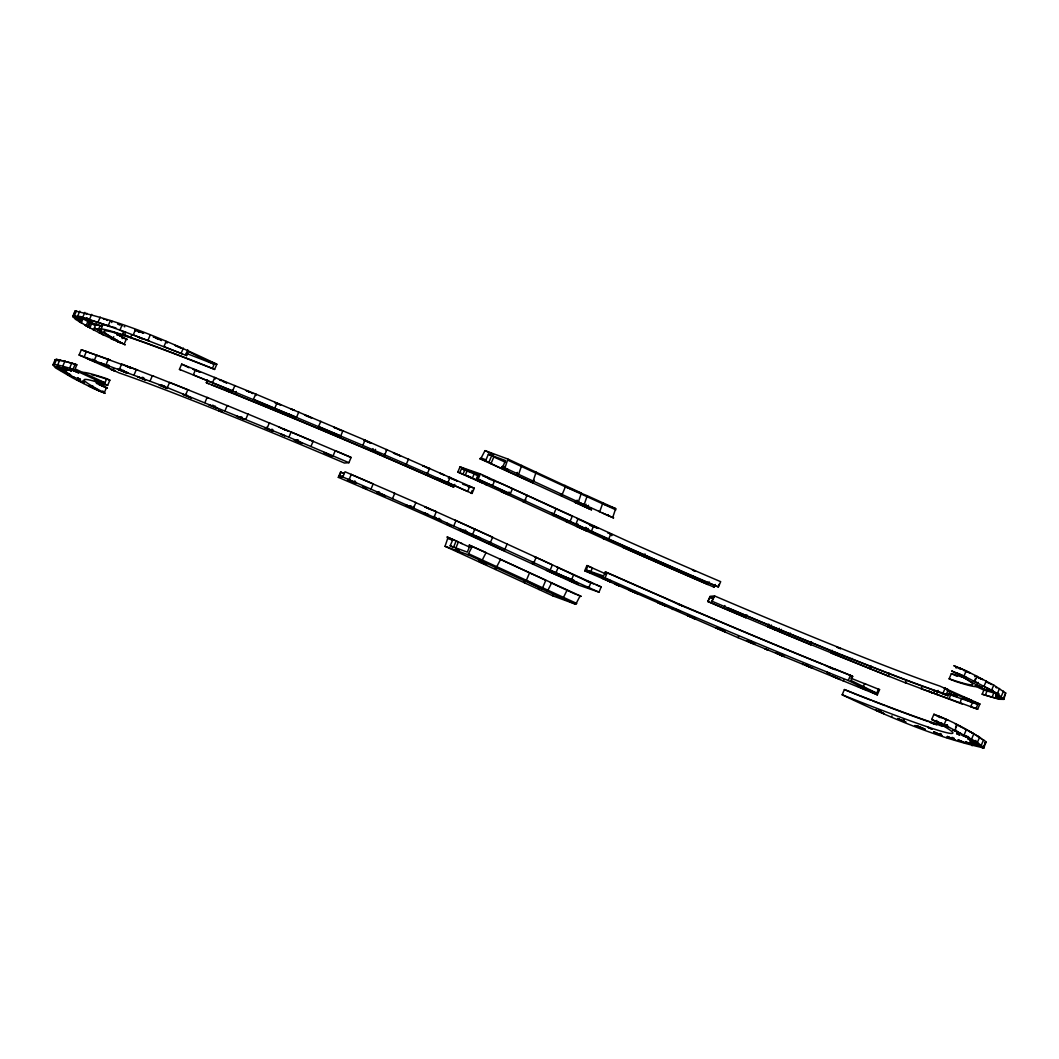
<?xml version="1.0" encoding="UTF-8"?>
<svg xmlns="http://www.w3.org/2000/svg" width="1059" height="1059" viewBox="0 0 1059 1059"><rect width="100%" height="100%" fill="white"/><g stroke="black" fill="none" stroke-linecap="round" stroke-linejoin="round"><path stroke-width="1.5" d="M564.976 485.591L507.91 459.05L484.996 450.631L481.13 458.044L479.793 458.666L591.452 509.803L591.081 508.399M104.96 382.776L75.096 368.903L76.844 364.812L75.229 364.071L56.643 359.305L55.174 359.636L52.95 364.865L55.492 367.857L72.753 377.984L93.457 388.547L105.185 393.379L104.259 392.81A273.196 10.008 23.1 0 1 105 384.51L107.647 385.397L109.871 380.168L106.694 378.685L104.96 382.776L101.743 381.69A277.643 10.18 23.1 0 0 97.441 380.313M947.699 690.627L949.791 691.699L948.043 695.789L944.919 694.174L946.203 694.611L947.951 690.521L977.801 704.394L976.054 708.484L970.706 706.75L972.93 701.521M79.359 321.883L81.358 322.717L83.092 318.64L82.099 318.216L89.3 322.373L87.553 326.463L75.374 319.249L72.833 316.257L75.057 311.028C123.943 321.817 171.545 342.587 216.83 364.217L214.606 369.445L204.917 365.607A273.196 10.008 23.1 0 0 117.47 340.601L98.566 329.984M73.19 317.369L75.057 311.028M72.833 316.257L74.289 315.913L76.526 310.684M52.95 364.865L54.406 364.534L56.643 359.305M74.289 315.913L77.572 316.363L79.796 311.134M54.406 364.534L57.689 364.971L59.913 359.742M79.835 316.151L78.67 318.878C62.19 311.094 111.526 326.371 109.951 326.622M79.451 319.408L81.239 316.787M79.041 319.236L81.04 320.017L81.742 317.025M80.908 319.924L82.073 317.197M80.961 320.017L82.205 317.29M77.572 316.363L82.628 317.594L84.866 312.365M57.689 364.971L62.759 366.202L64.983 360.973M86.348 314.364L86.838 313.226M87.844 321.592L86.11 325.669L85.13 325.272L93.563 329.746L95.31 325.656L90.73 323.167L91.683 323.551L89.949 327.641L88.029 326.847M82.628 317.594L89.459 319.58L91.683 314.351M88.824 321.989L89.313 320.851M62.759 366.202L69.576 368.188L71.813 362.972M89.949 327.641L88.519 326.86L90.253 322.77L89.3 322.373M69.576 368.188L73.005 369.3L75.229 364.071M79.094 355.003L167.335 387.634L288.895 437.221L291.119 431.993L351.125 457.462L348.888 462.69L344.413 463.035L329.217 456.575A273.196 10.008 23.1 0 0 119.164 372.914L79.094 355.003L81.331 349.774L125.531 365.805M89.459 319.58L97.997 322.333L100.221 317.104M84.217 356.645L86.441 351.416M97.322 329.19L98.381 329.64L100.128 325.55L102.207 326.41L99.506 332.844M92.636 329.375L103.65 334.896L100.433 333.214L101.598 330.501M97.997 322.333L108.177 325.815L110.414 320.586M83.78 383.504L84.27 382.365M94.397 360.139L96.634 354.911M111.698 322.532L112.188 321.393M110.798 338.668L112.585 339.383L113.75 336.669M122.182 324.795L119.945 330.024L149.385 341.13M106.165 364.336L108.402 359.107M98.381 329.64L100.459 330.487L99.996 330.011A277.643 10.18 23.1 0 1 121.136 334.22L125.637 335.743L122.513 334.128L123.665 331.401M122.156 338.602L122.645 337.464M122.513 334.128L124.485 334.816L125.65 332.089M102.405 392.055L102.882 390.903M125.081 344.744L124.141 344.201L126.365 338.973A273.196 10.008 23.1 0 1 114.332 332.314M104.259 392.81L106.496 387.581L99.824 383.993A273.196 10.008 23.1 0 1 94.463 380.936M124.485 334.816L130.614 337.424L131.779 334.71M135.459 329.68L133.222 334.909L182.347 353.918M119.442 369.22L121.679 363.992L153.714 376.329M147.916 340.442L150.14 335.213M134.136 374.754L136.359 369.525M166.144 341.369L163.92 346.597L186.622 355.612L188.37 351.522L214.156 364.27L212.422 368.36L214.606 369.445M150.14 380.909L152.364 375.68L188.952 390.189M167.004 343.156L167.494 342.004M181.129 353.322L183.353 348.093M167.335 387.634L169.572 382.405L208.067 397.866M180.52 369.909L179.434 369.366L181.658 364.137L255.696 394.054L365.064 440.134L474.3 488.212L472.076 493.441L471.096 493.11L472.261 490.383M187.761 349.841L185.524 355.069L186.622 355.612M195.544 369.644L193.32 374.873L289.822 414.704M185.643 394.888L187.867 389.659M208.504 383.742L206.32 382.656L207.485 379.929M212.581 382.603L214.805 377.375M204.903 402.619L207.127 397.39L228.003 405.954M215.255 378.99L215.745 377.851M378.341 453.729L355.612 444.33A277.643 10.18 23.1 0 0 245.225 398.277L231.564 392.558L232.715 389.831M232.676 390.758L234.899 385.529M224.998 410.773L227.222 405.544L248.64 414.413M235.085 394.173L236.25 391.459M255.696 394.054L253.472 399.269L362.827 445.362L365.064 440.134M245.781 419.298L248.018 414.069L269.82 423.19M255.828 395.536L256.318 394.398M274.81 408.112L277.048 402.883M277.021 404.313L277.511 403.161M267.133 428.127L269.357 422.898L313.265 441.418M296.573 417.206L298.797 411.977M320.824 421.257L318.6 426.486L340.733 435.884L342.957 430.656M288.895 437.221L310.909 446.501L313.146 441.272M348.888 462.69L333.042 455.899L335.279 450.671L351.125 457.462M574.11 581.1L576.255 582.344L556.743 575.037L432.218 518.155A273.196 10.008 23.1 0 0 341.726 478.787L338.311 477.331L340.548 472.102L344.056 473.426M341.263 477.053L339.158 476.166L340.892 472.076M338.311 477.331L342.798 476.987L345.022 471.758L373.192 483.91L370.968 489.139L490.436 542.407L492.673 537.178L435.501 511.391M364.362 441.272L364.852 440.134M370.968 489.139L349.046 479.674L351.284 474.445M371.894 451.319L373.059 448.592M374.396 452.1L375.561 449.373M454.827 484.347L453.662 487.061L447.573 484.347A277.643 10.18 23.1 0 0 393.22 460.519L383.662 456.389L384.827 453.662M386.111 450.671L386.601 449.519M386.972 449.598L384.748 454.827L362.628 445.362M408.562 458.997L406.325 464.226L384.377 454.748M392.545 498.551L394.782 493.322L351.072 474.445M412.944 507.605L413.434 506.467M429.663 468.277L427.426 473.505L405.782 464.094M413.645 507.817L415.883 502.588L394.239 493.176M449.281 477.079L448.288 478.006M469.839 486.2L467.615 491.429L447.904 482.586L450.128 477.357M434.124 516.911L436.348 511.682L415.181 502.376M486.319 484.77L457.806 472.089L460.03 466.86L480.402 473.916L572.27 516.263L570.046 521.491L624.558 546.073A273.196 10.008 23.1 0 0 715.05 585.442L718.452 586.898L720.689 581.669L717.274 580.213A273.196 10.008 23.1 0 1 626.782 540.845L502.257 483.963L488.451 478.761M457.806 472.089L459.765 472.764L461.512 468.687L478.933 474.723L477.199 478.814L570.046 521.491M459.765 472.764L462.982 474.207L464.716 470.117L472.513 473.201L477.741 475.743L476.007 479.82L482.666 483.129M462.982 474.207L465.325 475.054L467.072 470.964M446.779 524.457L447.269 523.305M468.356 486.981L468.833 485.843M476.007 479.82L472.407 478.046L474.154 473.955M459.262 550.217L455.608 548.562L458.428 541.943L447.229 537.019L447.692 538.435L445.045 546.298L552.838 595.86L575.739 604.279L579.617 596.866L580.941 596.243L499.239 558.834M453.834 525.741L456.058 520.512M479.793 458.666L484.744 460.48L485.988 459.844L488.384 454.245L505.487 460.533L503.104 466.119L501.847 466.767L508.36 469.666M477.199 478.814L478.178 479.145L480.402 473.916M456.283 540.712L453.464 547.331L450.168 545.822L452.564 540.222L452.18 538.832M534.133 480.19L533.008 482.838L490.992 463.604L488.848 462.359L491.667 455.741L488.384 454.245M490.992 463.604L493.812 456.985L491.667 455.741M512.543 488.57L510.319 493.798L492.528 485.644L494.752 480.415M472.645 534.252L474.882 529.023M445.045 546.298L467.959 554.717L481.752 561.032L486.081 552.613L469.283 545.12L469.666 546.51L467.284 552.11L450.168 545.822M501.847 466.767L504.005 467.562L505.262 466.913L507.91 459.05M467.959 554.717L471.824 547.304L471.44 545.914M508.995 491.985L507.883 494.593L485.26 484.4M516.21 475.067L517.335 472.42M524.827 500.523L527.051 495.294M533.154 480.998L536.172 472.076M525.793 499.742L524.668 502.363L500.814 491.469M469.283 545.12L500.589 559.351L496.221 567.743M504.944 549.131L507.182 543.902M553.182 515.614L556.041 508.757M561.508 496.089L565.387 486.822L564.924 485.446M481.752 561.032L524.933 581.087L526.31 580.451L529.566 572.813L500.589 559.351M455.052 520.154L536.158 557.365L533.921 562.594L489.152 541.93M533.299 564.222L534.411 561.601M575.937 502.773L577.076 500.126M508.082 460.294L565.387 486.822L587.255 495.744L584.158 504.627L578.373 501.966L581.431 493.07L565.016 485.485M534.332 556.637L573.74 574.6L571.503 579.829L550.164 570.113L552.401 564.884L536.158 557.365M575.831 524.152L578.055 518.923M551.593 582.979L547.304 591.412L525.065 581.06M555.949 572.76L558.186 567.531M577.737 523.808L576.612 526.429L587.083 531.208L588.248 528.481M584.952 506.904L586.077 504.256M587.361 507.923L588.486 505.275M559.152 576.056L559.642 574.918L573.885 580.147M584.634 530.016L585.799 527.289M585.442 530.453L586.607 527.739M591.385 531.221L593.622 525.992M567.147 590.048L562.925 598.52L547.304 591.412M869.796 690.428L876.733 693.182L878.48 689.091L879.566 689.634L877.342 694.863L738.176 637.743L584.7 570.788L586.924 565.559L592.391 567.928L590.167 573.157M596.667 574.706L586.157 569.98L587.904 565.89M587.255 495.744L615.689 508.611L613.055 516.474L613.505 517.904L602.319 512.966M608.687 539.005L610.924 533.776M588.804 587.613L591.041 582.384M611.731 535.695L612.221 534.543M876.733 693.182L850.933 680.434L852.68 676.344L844.87 673.034A273.196 10.008 23.1 0 1 613.002 575.156L605.338 571.939L603.59 576.017L586.157 569.98M546.457 570.43L578.598 585.084L598.97 592.14L601.194 586.911L573.74 574.6M584.7 570.788L605.06 577.843L607.297 572.615M609.719 581.921L610.712 580.994M709.093 581.828L707.928 584.555L664.761 565.824L643.819 556.624L644.984 553.897M672.399 609.481L672.889 608.329M694.148 618.866L694.638 617.728M745.854 617.728L707.875 601.538L710.112 596.31L714.587 595.965L729.783 602.425A273.196 10.008 23.1 0 0 939.836 686.086L979.906 703.997L977.669 709.226L931.126 692.242M715.09 584.621L713.978 587.242L715.315 584.502M707.875 601.538L709.795 597.435L713.753 597.13L712.005 601.221L727.758 607.919A277.643 10.18 23.1 0 0 819.229 645.924L837.563 653.721M692.215 576.189L718.108 586.924L719.26 584.197M714.587 595.965L712.005 601.221M810.982 644.931L723.76 608.25L724.925 605.523M716.083 628.265L716.572 627.127M745.735 617.582L746.886 614.869M738.044 637.611L738.533 636.459M768.741 624.069L767.59 626.796L774.103 629.271M770.224 627.762L771.389 625.048M889.428 676.595L780.245 632.077L778.087 631.018L779.252 628.291M780.245 632.077L781.41 629.364M789.18 635.81L790.345 633.097M781.489 655.839L781.979 654.687M810.36 644.587L811.525 641.86M802.682 664.602L803.172 663.463M832.162 650.319L830.997 653.046L906.636 683.32M850.933 661.134L852.098 658.407M843.255 681.149L843.745 680.01M933.932 714.243C952.24 721.113 969.792 730.551 985.81 741.631L983.943 747.972C935.057 737.183 887.455 716.413 842.17 694.783L844.394 689.555L854.084 693.393A273.196 10.008 23.1 0 0 946.415 726.818M877.342 694.863L848.259 680.487L850.496 675.258M870.048 668.811L871.213 666.085M863.442 686.325L864.594 683.598L879.566 689.634M888.21 675.999L889.375 673.272M906.451 679.957L905.286 682.671L962.366 704.089M891.506 716.996L891.996 715.844M922.323 686.06L921.158 688.787L930.067 691.792M933.469 693.195L934.634 690.468M936.328 694.492L938.075 690.402M842.17 694.783L851.86 698.622A273.196 10.008 23.1 0 0 932.635 720.027L931.682 719.485L933.919 714.256L940.193 717.671M727.559 607.654A273.196 10.008 23.1 0 0 937.599 691.315L943.026 693.129L945.263 687.9M979.323 686.417L976.186 685.12L976.65 685.61A277.643 10.18 23.1 0 1 955.509 681.387L949.129 678.832L951.353 673.603L954 674.49A273.196 10.008 23.1 0 0 965.04 677.879M956.118 668.097L956.595 666.945M936.355 721.536L936.844 720.398M948.917 699.125L951.141 693.897M966.218 670.784L993.752 685.12L991.515 690.349L963.994 676.013L966.218 670.784L953.815 665.621L954.741 666.19A273.196 10.008 23.1 0 1 960.182 669.103M983.943 747.972L977.404 742.346L944.112 724.621L946.349 719.392M960.592 703.295C959.03 690.746 982.911 708.855 962.922 698.159M946.812 737.607L947.302 736.468M974.73 676.635L975.22 675.496M974.359 681.281L975.524 678.554M977.047 676.224L974.823 681.453L972.996 680.725L978.066 683.148M955.549 727.387L956.714 724.66M954.94 730.075L957.164 724.846L955.35 724.104L960.42 726.54M978.079 685.636L976.967 685.08L978.119 682.353M984.01 686.245L986.247 681.016M964.14 734.853L966.364 729.625M993.752 685.12L1005.693 693.023L1003.826 699.364L999.087 699.258L982.156 694.188L983.904 690.097L997.552 693.989M982.156 694.188L985.267 695.181L987.504 689.952M971.646 738.957L973.87 733.728L971.447 732.537M985.267 695.181L992.045 697.166L994.269 691.937M972.162 745.774L972.652 744.636M975.418 741.512L975.908 740.36M997.71 696.57L995.738 695.697L996.85 692.877M995.738 695.697L997.141 692.97M996.069 695.869L997.234 693.142M999.524 688.496L997.287 693.724L1003.826 699.364M995.976 695.697L997.604 693.142M977.404 742.346L979.641 737.117L977.642 736.283L981.6 738.904M998.227 693.38L997.062 696.107L998.094 696.57M998.955 693.685L997.803 696.398L998.624 696.796M992.045 697.166L997.075 698.384L998.24 695.657M1001.271 696.372L1003.508 691.143M981.402 744.98L983.626 739.751M1003.455 698.252L1005.693 693.023M982.474 748.316L983.599 745.695M983.586 746.86L985.81 741.631M57.226 360.51L61.925 360.616M984.711 743.087L986.167 742.743M339.158 476.166L343.103 475.862M70.635 369.472L78.816 372.94L69.907 369.194M66.36 371.497L58.298 368.029L66.36 371.497L65.632 371.259M444.264 475.041L442.212 474.061M125.068 344.757L101.836 334.154M931.708 719.471L944.112 724.621M997.075 698.384L1001.774 698.49L997.975 696.743M63.183 360.92L65.698 361.529M467.019 475.862L471.07 477.596L469.918 477M611.678 534.504L609.64 533.498M590.128 582.45L591.981 583.138M66.955 361.834L76.844 364.812M969.514 738.48L961.863 735.105L970.415 738.851M161.352 340.482L160.346 340.138M193.122 369.181L198.046 371.153M341.475 430.656L339.807 429.702M488.967 478.311L482.401 475.306M363.647 440.028L368.558 442M371.219 443.377L369.565 442.437M95.972 360.841L94.966 360.497M429.411 468.713L425.546 466.82M437.83 478.218L436.043 477.662L441.219 480.084M424.884 506.864L426.287 507.301M865.984 688.549L865.653 688.218M966.02 741.949L973.711 745.298L965.636 741.882M974.783 702.355L979.906 703.997M977.801 704.394L947.858 694.016M106.694 378.685L103.491 377.613A277.643 10.18 23.1 0 0 82.35 373.39M109.871 380.168L107.237 379.281A273.196 10.008 23.1 0 0 96.184 375.892M949.129 678.832L951.763 679.719A273.196 10.008 23.1 0 0 959.176 675.007L976.967 685.08M946.653 690.097L947.951 690.521M937.864 724.78L933.363 723.257L936.487 724.872M462.664 484.188L474.3 488.212M453.662 487.061L445.998 483.844A273.196 10.008 23.1 0 0 214.13 385.966L206.32 382.656M601.194 586.911L596.018 584.793M948.043 695.789L931.788 689.634A277.643 10.18 23.1 0 1 852.521 659.333L836.981 653.39M130.614 337.424L138.755 340.283A277.643 10.18 23.1 0 1 202.468 364.415L212.422 368.36M928.386 721.576L920.245 718.717A277.643 10.18 23.1 0 1 886.529 706.221M108.177 325.815L121.639 330.792M465.325 475.054L468.872 476.55M110.083 359.875L81.331 349.774M593.675 583.946L589.254 582.159M143.614 333.254L141.151 332.222M154.402 337.358L153.29 337.014L153.899 337.358M104.55 319.328L103.438 318.971L104.047 319.328M176.231 345.79L175.119 345.433L175.728 345.79M481.13 458.044L485.988 459.844M503.104 466.119L505.262 466.913M603.471 504.124L615.689 508.611M122.42 337.503L121.401 336.921M574.653 502.297L591.452 509.803M226.547 382.908L225.09 382.352M275.856 402.817L274.744 402.473L275.353 402.817M294.323 410.402L290.484 408.721L294.481 410.402M304.542 414.837L309.082 416.69M334.273 427.412L336.696 428.365M393.418 452.881L397.959 454.721M589.81 525.357L596.932 527.978M429.266 468.66L424.725 466.82M444.078 474.988L442.331 474.286M456.177 480.654L457.289 480.998L454.139 479.489M969.872 672.981L968.429 672.439M446.541 482.083L440.637 479.74M126.537 366.07L130.389 367.738L128.933 367.208M840.422 648.624L838.675 647.936M964.511 697.351L963.399 697.007L964.008 697.351M434.997 511.166L429.676 509.167M683.598 606.555L703.388 614.67A277.643 10.18 23.1 0 0 813.775 660.723L822.472 664.231M833.923 669.235L835.035 669.579L834.426 669.235M447.692 538.435L452.564 540.222M469.666 546.51L471.824 547.304M577.234 594.88L580.941 596.243M137.842 370.213L129.132 366.943L131.157 367.936M105.543 387.528L107.422 388.15L106.496 387.581M77.453 378.5L78.181 378.778M608.647 533.101L607.813 532.796L609.11 533.286M486.611 564.685L479.317 561.839L479.105 560.582M141.046 332.023L140.132 331.692L140.715 332.023M135.009 330.09L136.81 330.805M118.317 324.041L120.117 324.769M86.163 318.137L88.096 318.799L86.812 318.137M488.345 478.086L486.544 477.371M116.98 334.856L117.814 335.187M119.852 336.272L119.521 336.272M124.538 338.576L127.318 339.515L126.365 338.973M97.428 329.336C94.251 328.25 103.65 331.864 99.096 330.209M961.254 668.891L962.221 669.222L959.11 667.819M963.306 669.976L965.106 670.704M219.968 379.903L221.768 380.618M200.085 372.305L198.285 371.59M311.121 417.842L309.321 417.127M340.839 430.417L339.039 429.702M370.597 443.152L368.797 442.437M399.164 455.555L399.984 455.886M422.687 465.656L424.487 466.37M226.997 390.625C223.886 389.527 232.583 393.207 229.035 391.499M451.055 478.205L449.122 477.53L450.406 478.205M979.218 686.285C982.5 687.397 972.996 683.757 977.55 685.411M693.235 576.612C697.418 578.121 683.982 572.548 693.341 576.745M996.44 695.869L997.604 696.372M441.113 479.939C444.409 481.117 435.593 477.371 439.075 479.065M285.917 430.139C289.2 431.317 280.383 427.584 283.865 429.279M947.196 689.316L948.162 689.647L947.09 689.118M955.867 695.088L956.687 695.406M107.925 364.905L108.746 365.223M271.554 429.372L272.375 429.689M837.457 653.575C840.515 654.594 830.375 650.425 836.504 653.284M929.59 691.593C926.4 690.468 935.203 694.174 931.629 692.467M681.678 605.695L682.645 606.026L681.572 605.496M429.57 509.022L430.536 509.366L427.412 507.963M608.435 579.657L609.256 579.975M354.249 481.236L355.069 481.554M832.003 668.375C835.26 669.487 825.623 665.515 830.468 667.726M99.97 384.88L99.003 384.549L99.652 384.88M947.633 725.455L946.349 724.938M933.826 723.787L932.397 723.218M976.385 743.961L978.595 744.808L974.346 742.769M940.339 733.49L941.16 733.808M208.53 360.92L216.83 364.217M214.156 364.27L204.215 360.338A277.643 10.18 23.1 0 0 186.344 353.362M852.68 676.344L834.598 669.129M848.259 680.487L842.633 678.263A273.196 10.008 23.1 0 1 610.778 580.385L605.06 577.843M179.434 369.366L233.457 391.168M954.305 672.266L965.848 676.953M122.341 343.354L112.585 339.383M82.483 380.909L83.383 381.266M211.932 384.88L227.473 390.824M850.867 678.184L865.68 684.127M948.202 720.332L938.261 716.096L941.703 717.499M611.003 534.252L609.481 533.617M124.049 338.377L122.447 337.728M608.303 539.283C612.526 540.845 602.147 536.503 607.244 538.846M104.179 386.985L103.12 386.561M967.635 736.415L968.588 736.799M177.065 346.108L181.142 347.842M155.223 337.689L159.313 339.423M143.19 333.095L142.184 332.672M78.551 319.05L79.584 319.514M695.459 571.383L694.452 570.96M276.677 403.135L280.767 404.869M251.486 393.101L252.452 393.498M98.58 332.46L100.433 333.214M441.682 473.836L440.279 473.307L441.312 473.836M455.357 480.336L453.318 479.489M290.881 415.154C295.474 416.942 285.824 412.732 289.319 414.479M377.811 453.504C373.205 451.703 382.987 455.966 379.36 454.179M965.345 697.682L971.58 700.476L965.556 698.08M773.573 629.059C768.98 627.272 778.722 631.495 775.135 629.721M130.495 367.936L127.398 366.639M214.699 406.06L215.665 406.457M94.145 360.179L92.12 359.345M681.784 605.841L682.764 606.238M831.527 668.176L833.089 668.904M635.003 591.478L635.969 591.875M663.649 604.027L664.628 604.424M693.036 616.762L694.016 617.159M941.372 717.499L939.333 716.639M722.794 629.496L723.76 629.893M863.562 687.609L864.528 688.006M76.394 370.729L77.36 371.127M438.85 518.341L439.829 518.738M464.927 530.056L465.894 530.453M931.748 722.768L930.292 722.225L931.377 722.768M63.368 369.962L64.334 370.359M102.127 385.953L101.108 385.529M973.036 741.34L975.948 742.399L967.886 738.93L973.036 741.34L972.188 740.863M976.65 744.133L970.415 741.34L974.386 742.849M575.289 581.828L576.268 582.225M954.119 738.216L952.094 737.368M903.287 719.776L904.267 720.173M96.356 383.345L104.695 386.734L96.687 382.59M986.697 687.979L988.629 688.76M990.059 689.555L983.083 685.875M86.586 326.066L88.519 326.86M969.051 731.359L970.971 732.153M972.414 732.934L959.494 726.156M98.858 383.596L99.824 383.993M977.007 676.953L982.778 679.587L979.972 678.541M989.093 689.157L991.515 690.349M999.392 697.074L1001.589 697.987L995.288 692.904L997.287 693.724L990.549 689.939M77.254 318.534L75.057 317.634L81.358 322.717M607.773 539.071L622.983 545.57A277.643 10.18 23.1 0 0 677.336 569.398L691.686 575.964M448.99 525.158C443.483 523.053 454.893 527.607 449.36 525.502M960.765 668.692L958.779 667.819M966.39 671.591L967.449 672.041M986.71 682.3L987.756 682.737M179.328 347.405L180.387 347.842M157.5 338.986L158.546 339.423M138.107 331.705L139.166 332.142M992.905 690.389L991.859 689.952L992.574 690.283M106.35 320.043L107.396 320.48M978.198 685.861L982.249 687.49L978.026 685.517M694.32 570.735L692.401 569.98L695.789 571.383M100.128 325.55L96.144 324.041L99.308 325.55M100.367 326.013L101.426 326.463M78.022 318.825L78.856 319.209M643.819 556.624L602.942 538.488M630.449 550.389C624.585 548.046 635.943 552.97 630.979 550.627M250.189 392.201L246.218 390.692L247.502 391.367M278.954 404.432L280 404.869M223.065 381.518L224.124 381.955M98.447 329.759L94.516 328.131L98.633 330.104M452.034 478.602L453.08 479.039M946.058 688.668L944.072 687.913L946.587 688.893M296.864 417.418L289.345 414.585M953.841 694.254L954.887 694.691M226.891 390.493L231.564 392.558M838.556 647.711L836.623 646.956L837.643 647.486M929.484 691.461L930.596 692.017M284.897 429.729L288.948 431.344L288.3 430.907M286.023 430.285L283.891 429.385M297.539 439.895L298.598 440.332M241.002 416.756L242.061 417.206M163.801 385.807L164.86 386.244M141.972 377.375L143.031 377.825M122.592 370.107L123.638 370.544M830.997 667.951L832.109 668.507M113.948 369.406L112.903 368.956M606.41 578.823L607.456 579.26M861.205 686.258L862.264 686.709M828.641 672.955C822.75 670.665 834.73 675.496 828.76 673.18M780.774 653.88L781.833 654.316M766.412 649.299C760.521 647.009 772.501 651.828 766.544 649.524M429.08 508.823L427.545 508.267M958.196 734.244C952.398 731.994 964.259 736.773 958.329 734.469M410.257 505.673L411.316 506.123M63.752 367.883L64.798 368.32M880.4 710.907L881.459 711.357M60.932 367.95L64.056 369.287M63.262 369.022C76.513 374.356 51.414 363.475 61.197 368.122M78.565 378.367C72.767 376.104 84.627 380.909 78.684 378.592M92.04 385.82L93.086 386.257M480.151 537.8L460.639 530.493L504.772 550.971M978.317 677.839L979.376 678.303M310.909 446.501L333.042 455.899M340.548 472.102L343.95 473.558M929.603 722.092L933.283 723.668M470.937 471.427L472.142 471.771M468.674 476.378L469.746 476.841M607.972 539.243L551.991 513.258M714.15 587.229L622.652 547.318M709.795 597.435L712.654 598.666M708.061 601.525L723.76 608.25M965.517 735.515L966.576 735.979M342.798 476.987L349.046 479.674M966.152 671.141L970.19 672.981M484.426 476.471L485.499 476.921M137.869 331.242L139.92 332.142M121.176 325.206L122.235 325.669M86.189 318.11L87.262 318.56M337.742 428.802L338.814 429.266M336.934 428.802L337.993 429.266M366.679 441.537L367.738 442M397.138 454.721L393.538 453.106M308.262 416.69L304.661 415.075M222.827 381.055L226.666 382.802M196.167 370.69L197.226 371.153M838.146 647.711L840.581 648.624M439.101 479.171L440.16 479.634M378.275 453.609L379.334 454.073M930.543 691.898L931.602 692.361M227.937 390.93L229.009 391.393M774.036 629.165L775.109 629.615M681.069 605.271L678.62 604.292L680.13 605.046M680.725 605.391L678.66 604.49M212.581 405.16L213.64 405.623M861.444 686.709L862.503 687.159M750.407 641.172L751.466 641.622M661.531 603.14L662.603 603.59M932.277 722.979L934.078 723.787M974.055 741.697L974.889 742.068M75.096 369.829L76.155 370.293M74.276 369.829L75.335 370.293M100.989 385.304L102.445 385.953M955.655 730.088L956.687 730.538M79.346 379.585L80.391 380.035M469.402 476.775L472.407 478.046M589.598 582.225L587.904 581.431L591.862 583.072M988.815 683.187L989.821 683.637M69.656 374.224L70.675 374.661M999.153 697.021L1000.729 697.775L997.221 696.398M177.263 346.505L178.269 346.942M155.435 338.086L156.441 338.523M451.266 478.602L452.259 479.039M276.889 403.532L277.895 403.969M251.248 392.651L253.114 393.498M248.375 391.764L249.368 392.201M77.492 318.6L75.983 317.846L80.577 319.752M378.87 453.954L383.662 456.389M774.632 629.509L778.087 631.018M828.985 667.17L829.991 667.607M284.368 429.491L282.025 428.538M863.323 687.159L865.19 688.006M296.785 439.895L297.778 440.332M126.392 366.202L127.874 366.758M185.735 394.358L186.741 394.795M161.749 384.907L162.742 385.344M142.793 377.375L143.786 377.825M121.52 369.644L120.197 369.048M92.94 359.345L93.88 359.756M428.021 508.373L427.095 507.963M878.348 710.02L879.341 710.457M76.672 370.518L78.022 371.127M64.559 367.883L65.565 368.32M91.273 385.82L92.279 386.257M426.724 473.294L447.904 482.586M460.03 466.86L468.74 470.739M461.512 468.687L464.716 470.117M605.338 571.939L611.427 574.653A277.643 10.18 23.1 0 0 665.78 598.481L677.786 604.093M598.97 592.14L548.88 569.636M447.044 482.308L472.076 493.441M605.933 573.991L586.924 565.559M484.996 450.631L493.812 454.602M615.875 509.856L565.387 486.822M493.812 456.985L506.03 462.518M598.653 511.325L613.505 517.904M447.229 537.019L462.081 543.598M576.798 603.484L469.005 553.923M562.925 598.52L575.739 604.279M478.178 479.145L492.528 485.644M468.197 476.431L467.138 475.928M603.948 538.846L566.327 521.822M587.321 581.298L588.222 581.709M576.877 518.486L598.361 528.507M556.994 567.108L586.593 580.954M550.415 582.543L576.003 594.43M461.022 543.227L469.508 547.079M963.478 670.307L964.339 670.704M995.91 687.49L996.771 687.887M981.468 686.735L982.342 687.132M482.573 475.637L483.433 476.021M135.181 330.408L136.055 330.805M119.363 324.769L117.814 324.054M422.859 465.986L423.732 466.384M398.952 455.158L400.487 455.886M365.686 441.1L363.7 440.147M335.928 428.365L333.956 427.412M310.088 417.127L311.624 417.842M221.013 380.618L219.465 379.903M199.039 371.59L200.575 372.305M116.768 334.459L118.317 335.173M195.16 370.253L193.188 369.3M78.935 319.05L80.007 319.58M946.587 724.74L947.461 725.124M806.376 664.364L807.236 664.761M266.603 427.24L267.464 427.637M127.371 366.533L126.603 366.176M426.552 507.817L425.003 507.102M576.056 581.828L576.917 582.225M378.685 491.826L379.546 492.223M349.298 479.105L350.158 479.502M62.706 369.962L63.58 370.359M504.005 467.562L518.645 474.273L521.703 465.364M577.089 501.489L599.712 511.696L602.875 502.853M484.744 460.48L488.848 462.359M823.915 664.827L828.125 666.773M560.317 493.732L578.373 501.966M532.095 561.866L550.164 570.113M529.566 572.813L545.809 580.319L542.552 587.957L541.48 588.738L526.31 580.451M951.353 673.603L957.124 676.291M974.942 685.941L983.904 690.097M517.361 473.783L562.13 494.46M943.026 693.129L946.203 694.611M976.054 708.484L977.669 709.226M522.842 501.635L567.611 522.299M73.005 369.3L107.647 385.397M990.708 684.035L991.859 684.604M160.346 339.899L161.458 340.482M124.102 326.503L124.777 326.821M941.173 722.675L941.848 723.006M609.084 579.657L609.759 579.975M272.203 429.372L272.878 429.689M570.642 579.776L571.317 580.094M434.203 516.276L434.878 516.607M354.897 481.236L355.572 481.554M963.994 676.013L951.604 670.916L960.142 675.404M844.394 689.555L856.532 694.585A277.643 10.18 23.1 0 0 871.253 700.343M181.658 364.137L188.926 367.725M278.755 426.923L281.35 428.22M116.503 340.204L124.141 344.201M90.253 322.77L91.683 323.551M972.89 733.331L978.648 736.693M80.458 316.893L83.092 318.64M102.207 326.41L101.743 325.934A277.643 10.18 23.1 0 1 110.374 326.357M495.347 568.087L495.824 569.477M55.174 359.636L55.545 360.748M608.184 514.687L608.554 516.077M588.923 507.605L589.294 509.008M524.337 581.563L524.576 582.834M538.832 588.288L539.044 589.545M552.666 594.615L552.838 595.86M457.766 550.865L457.859 552.07M111.645 326.702A277.643 10.18 23.1 0 1 115.974 327.959M92.014 374.833A273.196 10.008 23.1 0 1 94.939 375.561M942.166 726.156A277.643 10.18 23.1 0 1 939.346 725.256M885.059 705.651A277.643 10.18 23.1 0 1 872.841 700.952M88.638 321.552L96.726 325.02L88.638 321.552M67.021 374.251L75.11 377.719L67.021 374.251M82.668 317.74L90.73 321.208L82.668 317.74M124.671 335.028L128.708 336.775L124.671 335.028M137.908 336.921L141.932 338.655L137.908 336.921M116.715 341.17L120.739 342.904L116.715 341.17M87.526 358.524L95.601 361.993L87.526 358.524M101.307 363.25L109.368 366.718L101.307 363.25M56.101 366.454L60.125 368.188L56.101 366.454M63.288 367.539L71.35 371.007L63.288 367.539M110.891 369.353L114.928 371.087L110.891 369.353M117.999 369.287L126.061 372.755L117.999 369.287M61.051 370.438L69.113 373.906L61.051 370.438M124.115 371.232L128.152 372.967L124.115 371.232M137.392 376.567L145.454 380.035L137.392 376.567M159.221 384.986L167.282 388.454L159.221 384.986M88.744 385.9L96.806 389.368L88.744 385.9M96.832 389.778L100.857 391.512L96.832 389.778M183.207 394.438L191.282 397.906L183.207 394.438M209.06 404.803L217.121 408.271L209.06 404.803M218.392 410.31L222.43 412.044L218.392 410.31M236.422 415.935L244.483 419.417L236.422 415.935M264.935 427.717L273.01 431.185L264.935 427.717M280.622 433.965L284.659 435.699L280.622 433.965M294.256 439.975L302.318 443.443L294.256 439.975M323.975 452.55L332.036 456.019L323.975 452.55M347.63 479.581L355.692 483.05L347.63 479.581M362.628 487.286L366.652 489.02L362.628 487.286M377.017 492.303L385.092 495.771L377.017 492.303M405.676 504.852L413.738 508.32L405.676 504.852M424.275 512.847L428.313 514.595L424.275 512.847M433.21 517.07L441.272 520.538L433.21 517.07M459.288 528.798L467.35 532.267L459.288 528.798M601.816 578.002L609.878 581.47L601.816 578.002M569.649 580.57L577.711 584.038L569.649 580.57M614.736 583.959L618.774 585.693L614.736 583.959M629.364 590.22L637.425 593.689L629.364 590.22M658.01 602.77L666.071 606.238L658.01 602.77M676.383 609.521L680.421 611.255L676.383 609.521M687.397 615.504L695.472 618.972L687.397 615.504M717.155 628.239L725.216 631.707L717.155 628.239M746.873 640.801L754.948 644.282L746.873 640.801M776.194 653.059L784.256 656.527L776.194 653.059M804.708 664.84L812.783 668.308L804.708 664.84M955.959 672.717L959.997 674.451L955.959 672.717M832.07 675.973L840.144 679.454L832.07 675.973M857.922 686.338L865.984 689.819L857.922 686.338M979.813 687.198L987.875 690.68L979.813 687.198M987.266 689.131L995.328 692.599L987.266 689.131M941.901 693.142L945.939 694.876L941.901 693.142M949.248 693.433L957.31 696.901L949.248 693.433M875.819 710.099L883.881 713.567L875.819 710.099M897.648 718.518L905.71 721.986L897.648 718.518M936.077 721.325L940.114 723.059L936.077 721.325M940.193 723.469L948.255 726.937L940.193 723.469M914.883 725.574L918.921 727.308L914.883 725.574M917.028 725.786L925.103 729.254L917.028 725.786M928.121 727.454L932.158 729.201L928.121 727.454M933.72 731.835L941.782 735.303L933.72 731.835M947.501 736.548L955.562 740.029L947.501 736.548M958.183 739.897L966.258 743.365L958.183 739.897M969.779 742.306L977.841 745.774L969.779 742.306M976.808 744.649L980.846 746.383L976.808 744.649M76.46 379.479L84.363 382.921L76.46 379.479M952.769 729.982L960.672 733.424L952.769 729.982M585.852 586.686L589.731 588.38L585.852 586.686"/></g></svg>
